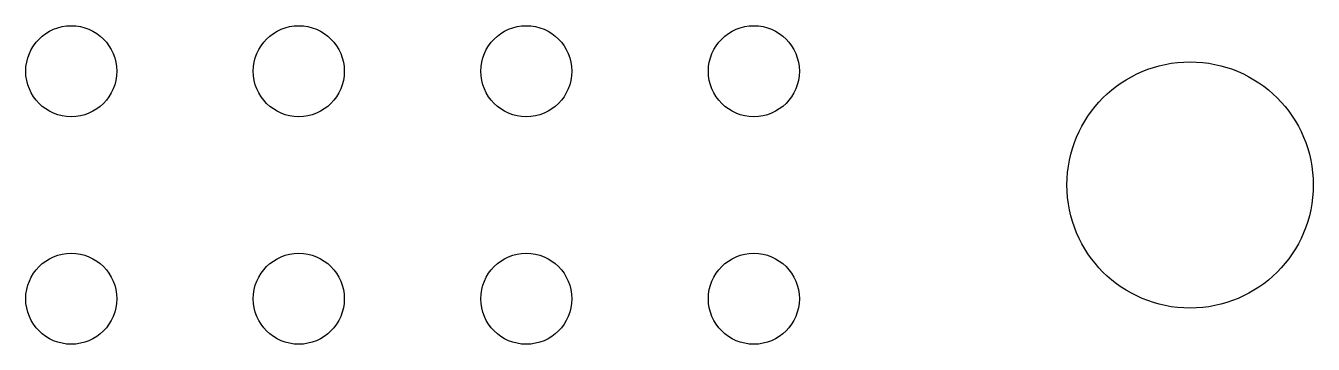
# Model space of a CAD drawing. Header units: inches. Extents: x 1.99 to 4.39, y -4.22 to -2.13.
# Drawn here: x 3.819 to 4.385, y -2.275 to -2.135 of the extents above; entities that cross this region are included whole.
import ezdxf

# ---------------------------------------------------------------- set-up
doc = ezdxf.new("R2010")
doc.units = ezdxf.units.IN
doc.header["$MEASUREMENT"] = 0
doc.layers.add('BLACK', color=250, linetype='CONTINUOUS')

msp = doc.modelspace()

# ---------------------------------------------------------------- linework, layer by layer
at = {"layer": 'BLACK'}
for centre, radius in [((3.83898, -2.15472), 0.02), ((3.83898, -2.15472), 0.02), ((3.93898, -2.15472), 0.02), ((3.93898, -2.15472), 0.02), ((4.03898, -2.15472), 0.02), ((4.03898, -2.15472), 0.02), ((4.13898, -2.15472), 0.02), ((4.13898, -2.15472), 0.02), ((4.33071, -2.20472), 0.05413), ((4.33071, -2.20472), 0.05413), ((3.83898, -2.25472), 0.02), ((3.83898, -2.25472), 0.02), ((3.93898, -2.25472), 0.02), ((3.93898, -2.25472), 0.02), ((4.03898, -2.25472), 0.02), ((4.03898, -2.25472), 0.02), ((4.13898, -2.25472), 0.02), ((4.13898, -2.25472), 0.02)]:
    msp.add_circle(centre, radius, dxfattribs=at)

doc.saveas('drawing.dxf')
